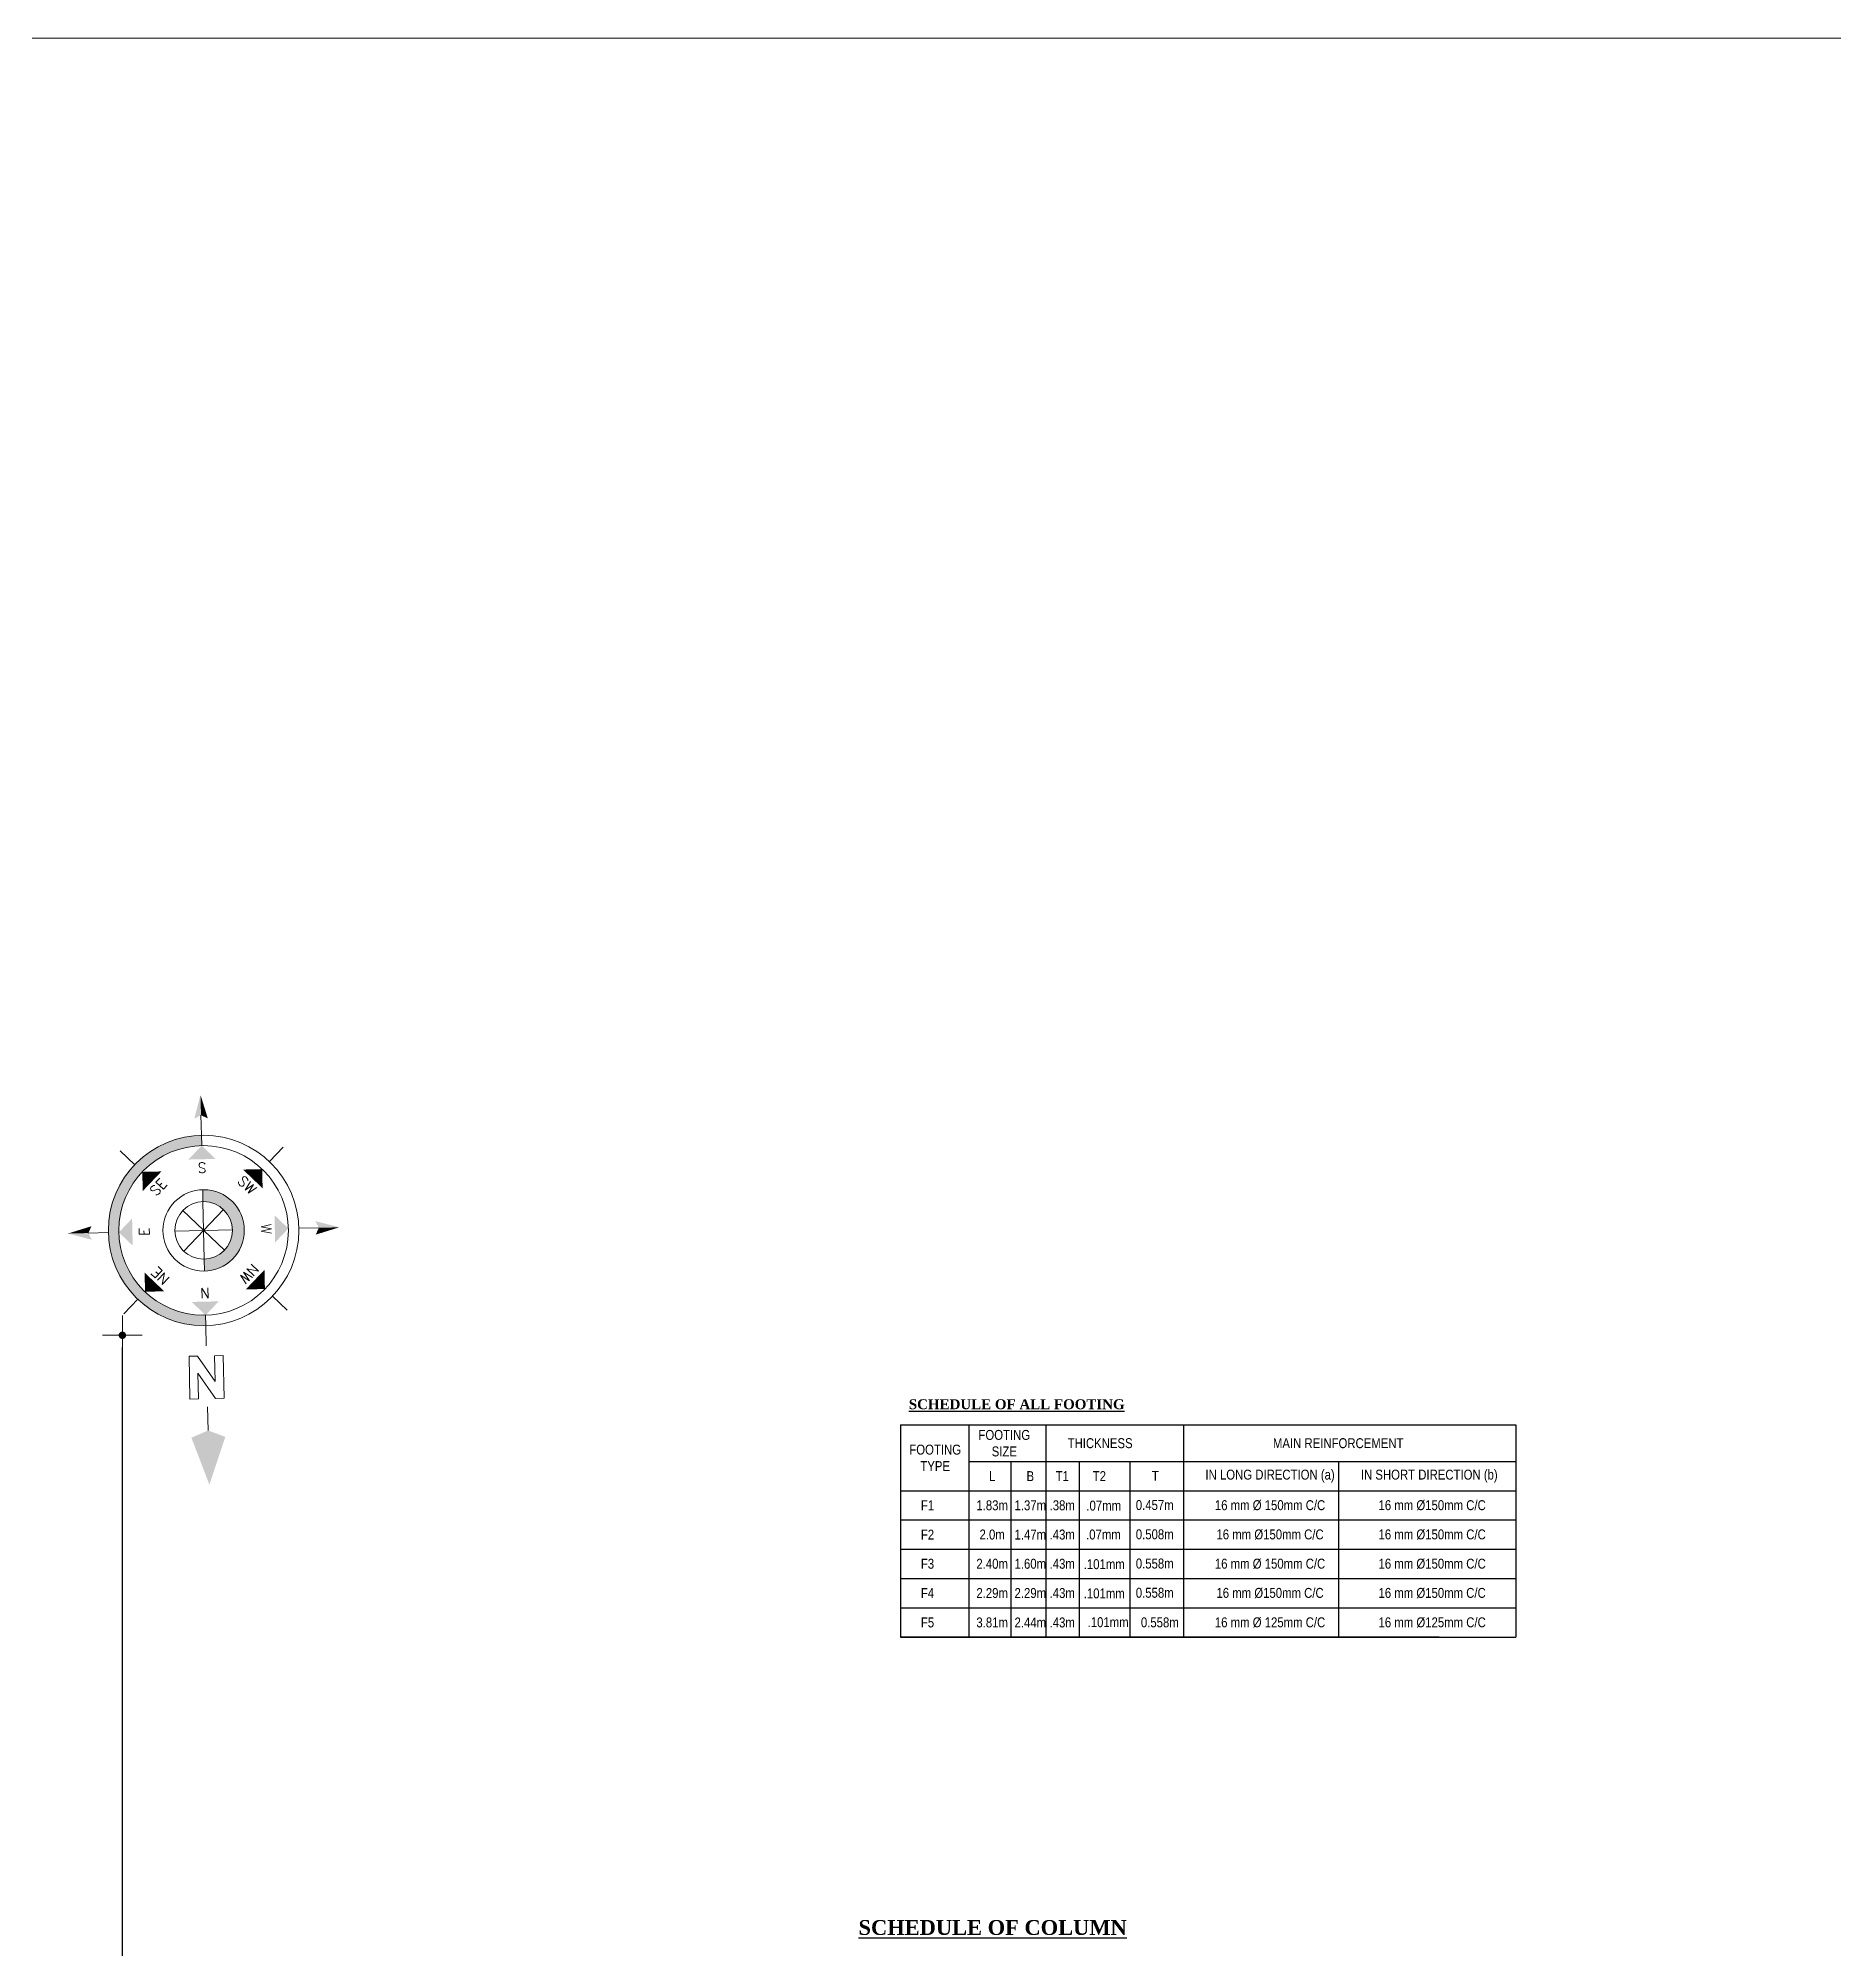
# Model space of a CAD drawing. Header units: inches. Extents: x -4010 to 92088, y -38563 to -1318.
# Drawn here: x 31084 to 31446.6, y -16279.3 to -15893.4 of the extents above; entities that cross this region are included whole.
import ezdxf
from ezdxf.enums import TextEntityAlignment as Align

# ---------------------------------------------------------------- set-up
doc = ezdxf.new("R2010")
doc.units = ezdxf.units.IN
doc.header["$MEASUREMENT"] = 0
doc.header["$PDMODE"] = 99
doc.layers.add('1-FOUNDATION DIM', color=31, linetype='Continuous', lineweight=5)
doc.layers.add('DIM', color=7, linetype='Continuous', lineweight=15)
doc.layers.add('TEX', color=7, linetype='Continuous')
doc.styles.add('ARIAL', font='arial.ttf')
doc.styles.add('ROMANS', font='romans')
doc.styles.get("Standard").update_dxf_attribs({"font": 'ARIALN.TTF'})
doc.dimstyles.new('3-8', dxfattribs={"dimscale": 1.25, "dimtxt": 6, "dimasz": 2, "dimexe": 0.18, "dimexo": 6, "dimgap": 0, "dimtad": 0, "dimdec": 0, "dimzin": 3, "dimdsep": 46, "dimlunit": 3, "dimtxsty": 'ARIAL', "dimblk": 'DD', "dimcen": 1, "dimse1": 1, "dimse2": 1, "dimclrd": 256, "dimclrt": 256, "dimadec": 0, "dimazin": 0, "dimtfac": 0.5, "dimtdec": 0, "dimtmove": 2, "dimatfit": 0, "dimfxl": 0.18, "dimtvp": 0.75, "dimfrac": 1, "dimtolj": 1, "dimtzin": 0, "dimarcsym": 0})

# ---------------------------------------------------------------- blocks, each defined once
blk = doc.blocks.new('Anno_North_J_Metric')
at = {"linetype": 'ByBlock', "lineweight": -2}
h = blk.add_hatch(color=0, dxfattribs=at)
h.paths.add_polyline_path([(-4.167, 0), (-4.679, 0, 1), (4.679, 0), (4.167, 0, -1)])
h.paths.add_polyline_path([(1.414, 0), (2, 0, 1), (-2, 0), (-1.414, 0, -1)])
at = {"color": 0, "linetype": 'ByBlock', "lineweight": -2}
for p, q in [((0, 4.679), (0, 5.667)), ((-3.308, 3.308), (-4.007, 4.007)), ((3.308, 3.308), (4.007, 4.007)), ((-1, 1), (1, -1)), ((-1, -1), (1, 1)), ((1, -1), (-1, 1)), ((1, 1), (-1, -1)), ((0, 1.414), (0, -1.414)), ((0, -1.414), (0, 1.414)), ((-4.679, 0), (-5.667, 0)), ((-4.679, 0), (-4.167, 0)), ((-1.414, 0), (-2, 0)), ((-1.414, 0), (1.414, 0)), ((1.414, 0), (-1.414, 0)), ((1.414, 0), (2, 0)), ((4.679, 0), (4.167, 0)), ((4.679, 0), (5.667, 0)), ((6.169, 0.401), (6.169, 0.821)), ((6.169, 0.821), (8.269, 0.821)), ((7.429, 0.401), (6.169, 0.401)), ((6.169, -0.439), (7.429, 0.401)), ((8.269, 0.401), (7.009, -0.439)), ((8.269, 0.821), (8.269, 0.401)), ((8.667, 0), (9.833, 0)), ((6.169, -0.859), (6.169, -0.439)), ((8.269, -0.859), (6.169, -0.859)), ((7.009, -0.439), (8.269, -0.439)), ((8.269, -0.439), (8.269, -0.859)), ((-3.308, -3.308), (-4.007, -4.007)), ((3.308, -3.308), (4.007, -4.007)), ((0, -4.679), (0, -5.667))]:
    blk.add_line(p, q, dxfattribs=at)
for radius in [4.679, 4.167, 2, 1.414]:
    blk.add_circle((0, 0), radius, dxfattribs=at)
for points in [[(-0.333, 5.5), (0, 5.667), (0, 6.667)], [(0, 6.667), (0.333, 5.5), (0, 5.667)], [(0, 4.167), (0.667, 3.5), (-0.667, 3.5)], [(-2.946, 2.946), (-2.003, 2.946), (-2.946, 2.003)], [(2.946, 2.946), (2.946, 2.003), (2.003, 2.946)], [(-6.667, 0), (-5.5, 0.333), (-5.667, 0)], [(-5.5, -0.333), (-5.667, 0), (-6.667, 0)], [(-4.167, 0), (-3.5, 0.667), (-3.5, -0.667)], [(4.167, 0), (3.5, -0.667), (3.5, 0.667)], [(12.5, 0), (10.167, 0.833), (9.833, 0)], [(9.833, 0), (10.167, -0.833), (12.5, 0)], [(-2.946, -2.946), (-2.946, -2.003), (-2.003, -2.946)], [(2.946, -2.946), (2.003, -2.946), (2.946, -2.003)], [(0, -4.167), (-0.667, -3.5), (0.667, -3.5)], [(0, -6.667), (-0.333, -5.5), (0, -5.667)], [(0.333, -5.5), (0, -5.667), (0, -6.667)]]:
    blk.add_solid(points, dxfattribs=at)
at = {"color": 0, "linetype": 'ByBlock', "lineweight": -2, "style": 'ROMANS'}
blk.add_text('W', height=0.5, dxfattribs=at).set_placement((0, 2.833), align=Align.CENTER)
for s, rotation, p in [('SW', 45, (-2.003, 2.003)), ('NW', 315, (2.003, 2.003)), ('S', 270, (-3.333, 0)), ('N', 270, (2.833, 0)), ('SE', 135, (-2, -2)), ('NE', 225, (2, -2)), ('E', 180, (0, -2.667))]:
    blk.add_text(s, height=0.5, rotation=rotation, dxfattribs=at).set_placement(p, align=Align.CENTER)
blk = doc.blocks.new('DD')
for p, q in [((0, 1.6), (0, -1.6)), ((-1.6, 0), (1.6, 0))]:
    blk.add_line(p, q)
at = {"const_width": 0.3}
blk.add_lwpolyline([(-0.15, 0, 1), (0.15, 0, 1)], format="xyb", close=True, dxfattribs=at)
blk = doc.blocks.new('*D395')
at = {"layer": '1-FOUNDATION DIM', "lineweight": -2}
blk.add_line((31101, -16506.73), (31101, -16157.73), dxfattribs=at)
at = {"layer": 'Defpoints', "color": 0}
for p in [(31002.19, -16155.23), (31101, -16155.23), (31002.19, -16509.23)]:
    blk.add_point(p, dxfattribs=at)
at = {"layer": '1-FOUNDATION DIM', "lineweight": -2, "xscale": 2.5, "yscale": 2.5, "zscale": 2.5}
for p, rotation in [((31101, -16155.23), 90), ((31101, -16509.23), 270)]:
    blk.add_blockref('DD', p, dxfattribs=dict(at, rotation=rotation))
at = {"layer": '1-FOUNDATION DIM', "insert": (31095.26, -16332.23), "char_height": 7.5, "attachment_point": 5, "rotation": 90, "style": 'ARIAL'}
blk.add_mtext('\\A1;7.76m', dxfattribs=at)

msp = doc.modelspace()

# ---------------------------------------------------------------- linework, layer by layer
at = {"layer": '1-FOUNDATION DIM'}
msp.add_lwpolyline([(28242.348, -15893.413), (37083.326, -15893.413), (37083.326, -17501.775), (28242.348, -17501.775)], close=True, dxfattribs=at)
at = {"layer": 'TEX'}
for p, q in [((31258.045, -16173.343), (31271.847, -16173.343)), ((31258.045, -16173.343), (31258.045, -16180.71)), ((31271.847, -16173.343), (31280.328, -16173.343)), ((31271.847, -16173.343), (31271.847, -16180.71)), ((31280.328, -16173.343), (31287.356, -16173.343)), ((31287.356, -16173.343), (31294.07, -16173.343)), ((31287.356, -16173.343), (31287.356, -16180.71)), ((31294.07, -16173.343), (31301.318, -16173.343)), ((31301.318, -16173.343), (31307.365, -16173.343)), ((31307.365, -16173.343), (31335.656, -16173.343)), ((31315.14, -16173.343), (31315.14, -16180.71)), ((31335.656, -16173.343), (31382.255, -16173.343)), ((31382.255, -16173.343), (31382.255, -16180.71)), ((31258.045, -16180.71), (31258.045, -16186.612)), ((31271.847, -16180.71), (31280.328, -16180.71)), ((31271.847, -16180.71), (31271.847, -16186.612)), ((31280.328, -16180.71), (31287.356, -16180.71)), ((31280.328, -16180.71), (31280.328, -16186.612)), ((31287.356, -16180.71), (31294.07, -16180.71)), ((31287.356, -16180.71), (31287.356, -16186.612)), ((31294.07, -16180.71), (31301.318, -16180.71)), ((31294.07, -16180.71), (31294.07, -16186.612)), ((31301.318, -16180.71), (31307.365, -16180.71)), ((31304.341, -16180.71), (31304.341, -16186.612)), ((31307.365, -16180.71), (31335.656, -16180.71)), ((31315.14, -16180.71), (31315.14, -16186.612)), ((31335.656, -16180.71), (31382.255, -16180.71)), ((31346.466, -16180.71), (31346.466, -16186.612)), ((31382.255, -16180.71), (31382.255, -16186.612)), ((31258.045, -16186.612), (31271.847, -16186.612)), ((31258.045, -16186.612), (31258.045, -16192.515)), ((31271.847, -16186.612), (31280.328, -16186.612)), ((31271.847, -16186.612), (31271.847, -16192.515)), ((31280.328, -16186.612), (31287.356, -16186.612)), ((31280.328, -16186.612), (31280.328, -16192.515)), ((31287.356, -16186.612), (31294.07, -16186.612)), ((31287.356, -16186.612), (31287.356, -16192.515)), ((31294.07, -16186.612), (31301.318, -16186.612)), ((31294.07, -16186.612), (31294.07, -16192.515)), ((31301.318, -16186.612), (31307.365, -16186.612)), ((31304.341, -16186.612), (31304.341, -16192.515)), ((31307.365, -16186.612), (31335.656, -16186.612)), ((31315.14, -16186.612), (31315.14, -16192.515)), ((31335.656, -16186.612), (31382.255, -16186.612)), ((31346.466, -16186.612), (31346.466, -16192.515)), ((31382.255, -16186.612), (31382.255, -16192.515)), ((31258.045, -16192.515), (31271.847, -16192.515)), ((31258.045, -16192.515), (31258.045, -16210.224)), ((31271.847, -16192.515), (31280.328, -16192.515)), ((31271.847, -16192.515), (31271.847, -16210.224)), ((31280.328, -16192.515), (31287.356, -16192.515)), ((31280.328, -16192.515), (31280.328, -16210.224)), ((31287.356, -16192.515), (31294.07, -16192.515)), ((31287.356, -16192.515), (31287.356, -16210.224)), ((31294.07, -16192.515), (31301.318, -16192.515)), ((31294.07, -16192.515), (31294.07, -16210.224)), ((31301.318, -16192.515), (31307.365, -16192.515)), ((31304.341, -16192.515), (31304.341, -16210.224)), ((31307.365, -16192.515), (31335.656, -16192.515)), ((31315.14, -16192.515), (31315.14, -16210.224)), ((31335.656, -16192.515), (31382.255, -16192.515)), ((31346.466, -16192.515), (31346.466, -16210.224)), ((31382.255, -16192.515), (31382.255, -16210.224)), ((31258.045, -16198.418), (31271.847, -16198.418)), ((31258.045, -16198.418), (31258.045, -16216.127)), ((31258.045, -16198.455), (31258.045, -16216.163)), ((31271.847, -16198.418), (31280.328, -16198.418)), ((31271.847, -16198.418), (31271.847, -16216.127)), ((31271.847, -16198.455), (31271.847, -16216.163)), ((31280.328, -16198.418), (31287.356, -16198.418)), ((31280.328, -16198.418), (31280.328, -16216.127)), ((31280.328, -16198.455), (31280.328, -16216.163)), ((31287.356, -16198.418), (31294.07, -16198.418)), ((31287.356, -16198.418), (31287.356, -16216.127)), ((31287.356, -16198.455), (31287.356, -16216.163)), ((31294.07, -16198.418), (31301.318, -16198.418)), ((31294.07, -16198.418), (31294.07, -16216.127)), ((31294.07, -16198.455), (31294.07, -16216.163)), ((31301.318, -16198.418), (31307.365, -16198.418)), ((31304.341, -16198.418), (31304.341, -16216.127)), ((31304.341, -16198.455), (31304.341, -16216.163)), ((31307.365, -16198.418), (31335.656, -16198.418)), ((31315.14, -16198.418), (31315.14, -16216.127)), ((31315.14, -16198.455), (31315.14, -16216.163)), ((31335.656, -16198.418), (31382.255, -16198.418)), ((31346.466, -16198.418), (31346.466, -16216.127)), ((31346.466, -16198.455), (31346.466, -16216.163)), ((31382.255, -16198.418), (31382.255, -16216.127)), ((31382.255, -16198.455), (31382.255, -16216.163)), ((31258.045, -16204.321), (31271.847, -16204.321)), ((31258.045, -16204.357), (31258.045, -16216.163)), ((31271.847, -16204.321), (31280.328, -16204.321)), ((31271.847, -16204.357), (31271.847, -16216.163)), ((31280.328, -16204.321), (31287.356, -16204.321)), ((31280.328, -16204.357), (31280.328, -16216.163)), ((31287.356, -16204.321), (31294.07, -16204.321)), ((31287.356, -16204.357), (31287.356, -16216.163)), ((31294.07, -16204.321), (31301.318, -16204.321)), ((31294.07, -16204.357), (31294.07, -16216.163)), ((31301.318, -16204.321), (31307.365, -16204.321)), ((31304.341, -16204.357), (31304.341, -16216.163)), ((31307.365, -16204.321), (31335.656, -16204.321)), ((31315.14, -16204.357), (31315.14, -16216.163)), ((31335.656, -16204.321), (31382.255, -16204.321)), ((31346.466, -16204.357), (31346.466, -16216.163)), ((31382.255, -16204.357), (31382.255, -16216.163)), ((31258.045, -16210.224), (31271.847, -16210.224)), ((31258.045, -16210.26), (31271.847, -16210.26)), ((31271.847, -16210.224), (31280.328, -16210.224)), ((31271.847, -16210.26), (31280.328, -16210.26)), ((31280.328, -16210.224), (31287.356, -16210.224)), ((31280.328, -16210.26), (31287.356, -16210.26)), ((31287.356, -16210.224), (31294.07, -16210.224)), ((31287.356, -16210.26), (31294.07, -16210.26)), ((31294.07, -16210.224), (31301.318, -16210.224)), ((31294.07, -16210.26), (31301.318, -16210.26)), ((31301.318, -16210.224), (31307.365, -16210.224)), ((31301.318, -16210.26), (31307.365, -16210.26)), ((31307.365, -16210.224), (31335.656, -16210.224)), ((31307.365, -16210.26), (31335.656, -16210.26)), ((31335.656, -16210.224), (31366.777, -16210.224)), ((31335.656, -16210.26), (31382.255, -16210.26)), ((31258.045, -16216.127), (31271.847, -16216.127)), ((31258.045, -16216.163), (31271.847, -16216.163)), ((31258.045, -16216.163), (31271.847, -16216.163)), ((31271.847, -16216.127), (31280.328, -16216.127)), ((31271.847, -16216.163), (31280.328, -16216.163)), ((31271.847, -16216.163), (31280.328, -16216.163)), ((31280.328, -16216.127), (31287.356, -16216.127)), ((31280.328, -16216.163), (31287.356, -16216.163)), ((31280.328, -16216.163), (31287.356, -16216.163)), ((31287.356, -16216.127), (31294.07, -16216.127)), ((31287.356, -16216.163), (31294.07, -16216.163)), ((31287.356, -16216.163), (31294.07, -16216.163)), ((31294.07, -16216.127), (31301.318, -16216.127)), ((31294.07, -16216.163), (31301.318, -16216.163)), ((31294.07, -16216.163), (31301.318, -16216.163)), ((31301.318, -16216.127), (31307.365, -16216.127)), ((31301.318, -16216.163), (31307.365, -16216.163)), ((31301.318, -16216.163), (31307.365, -16216.163)), ((31307.365, -16216.127), (31335.656, -16216.127)), ((31307.365, -16216.163), (31335.656, -16216.163)), ((31307.365, -16216.163), (31335.656, -16216.163)), ((31335.656, -16216.127), (31366.777, -16216.127)), ((31335.656, -16216.163), (31366.777, -16216.163)), ((31335.656, -16216.163), (31382.255, -16216.163))]:
    msp.add_line(p, q, dxfattribs=at)

# ---------------------------------------------------------------- block references
at = {"layer": 'DIM', "ltscale": 500000, "xscale": 4.107415312456121, "yscale": 4.107415312457306, "zscale": 4.107415327752908, "rotation": 271.309834284907}
msp.add_blockref('Anno_North_J_Metric', (31117.397, -16134.069), dxfattribs=at)

# ---------------------------------------------------------------- texts
at = {"layer": 'TEX'}
for s, insert, char_height, width, attachment_point in [('{\\fTimes New Roman|b1|i0|c0|p18;\\LSCHEDULE OF ALL FOOTING}', (31259.718, -16168.149), 2, 72.7601, 1), ('FOOTING \\PSIZE', (31278.996, -16177.026), 2, 30.87337, 5), ('FOOTING \\PTYPE', (31265.041, -16179.977), 2, 23.53059, 5), ('THICKNESS', (31298.33, -16177.026), 2, 44.51414, 5), ('MAIN REINFORCEMENT', (31346.377, -16177.026), 2, 69.83697, 5), ('{\\H1.8519x;L}', (31276.54, -16183.661), 1.08, 19.20441, 5), ('{\\H1.8519x;B}', (31284.238, -16183.661), 1.08, 14.79942, 5), ('{\\H1.8519x;T1}', (31290.679, -16183.661), 1.08, 17.63726, 5), ('T2', (31298.179, -16183.661), 2, 20.4277, 5), ('T', (31309.475, -16183.612), 2, 18.90929, 5), ('IN LONG DIRECTION (a)', (31332.627, -16183.661), 2, 38.66336, 5), ('IN SHORT DIRECTION (b)', (31364.755, -16183.661), 2, 36.42462, 5), ('{\\H1.8519x;F1}', (31263.487, -16189.564), 1.08, 26.6392, 5), ('{\\H1.852x;1.83m}', (31276.54, -16189.564), 1.08, 19.20441, 5), ('{\\H1.852x;1.37m}', (31284.238, -16189.564), 1.08, 14.79942, 5), ('{\\H1.852x;.38m}', (31290.679, -16189.564), 1.08, 17.63726, 5), ('{\\H1.852x;.07mm}', (31299.052, -16189.631), 1.08, 20.4277, 5), ('{\\H1.852x;0.457m}', (31309.352, -16189.515), 1.08, 18.90929, 5), ('16 mm %%C 150mm C/C', (31332.627, -16189.564), 2, 38.66336, 5), ('16 mm %%C150mm C/C', (31365.339, -16189.564), 2, 37.5933, 5), ('{\\H1.852x;F2}', (31263.487, -16195.467), 1.08, 26.6392, 5), ('{\\H1.852x;2.0m}', (31276.54, -16195.467), 1.08, 19.20441, 5), ('{\\H1.852x;1.47m}', (31284.238, -16195.467), 1.08, 14.79942, 5), ('{\\H1.852x;.43m}', (31290.679, -16195.467), 1.08, 17.63726, 5), ('{\\H1.852x;.07mm}', (31298.993, -16195.467), 1.08, 20.4277, 5), ('{\\H1.852x;0.508m}', (31309.352, -16195.418), 1.08, 18.90929, 5), ('16 mm %%C150mm C/C', (31332.627, -16195.467), 2, 38.66336, 5), ('16 mm %%C150mm C/C', (31365.339, -16195.467), 2, 37.5933, 5), ('{\\H1.852x;F3}', (31263.487, -16201.369), 1.08, 26.6392, 5), ('{\\H1.852x;2.40m}', (31276.54, -16201.369), 1.08, 19.20441, 5), ('{\\H1.852x;1.60m}', (31284.238, -16201.369), 1.08, 14.79942, 5), ('{\\H1.852x;.43m}', (31290.679, -16201.369), 1.08, 17.63726, 5), ('{\\H1.852x;.101mm}', (31299.156, -16201.451), 1.08, 20.4277, 5), ('{\\H1.852x;0.558m}', (31309.352, -16201.321), 1.08, 18.90929, 5), ('16 mm %%C 150mm C/C', (31332.627, -16201.369), 2, 38.66336, 5), ('16 mm %%C150mm C/C', (31365.339, -16201.369), 2, 37.5933, 5), ('16 mm %%C150mm C/C', (31332.627, -16207.272), 2, 38.66336, 5), ('16 mm %%C150mm C/C', (31365.339, -16207.272), 2, 37.5933, 5), ('{\\H1.852x;F4}', (31263.487, -16207.272), 1.08, 26.6392, 5), ('{\\H1.852x;2.29m}', (31276.54, -16207.272), 1.08, 19.20441, 5), ('{\\H1.852x;2.29m}', (31284.238, -16207.272), 1.08, 14.79942, 5), ('{\\H1.852x;.43m}', (31290.679, -16207.272), 1.08, 17.63726, 5), ('{\\H1.852x;.101mm}', (31299.156, -16207.354), 1.08, 20.4277, 5), ('{\\H1.852x;0.558m}', (31309.352, -16207.224), 1.08, 18.90929, 5), ('{\\H1.852x;F5}', (31263.487, -16213.212), 1.08, 26.6392, 5), ('{\\H1.852x;3.81m}', (31276.54, -16213.212), 1.08, 19.20441, 5), ('{\\H1.852x;2.44m}', (31284.238, -16213.212), 1.08, 14.79942, 5), ('{\\H1.852x;.43m}', (31290.679, -16213.212), 1.08, 17.63726, 5), ('{\\H1.852x;.101mm}', (31299.939, -16213.167), 1.08, 20.4277, 5), ('{\\H1.852x;0.558m}', (31310.38, -16213.2), 1.08, 18.90929, 5), ('16 mm %%C 125mm C/C', (31332.627, -16213.212), 2, 38.66336, 5), ('16 mm %%C125mm C/C', (31365.339, -16213.212), 2, 37.5933, 5), ('{\\fTimes New Roman|b1|i0|c0|p18;\\LSCHEDULE OF COLUMN}', (31249.572, -16273.275), 3, 53.91448, 1)]:
    msp.add_mtext(s, dxfattribs=dict(at, insert=insert, char_height=char_height, width=width, attachment_point=attachment_point))

# ---------------------------------------------------------------- dimensions: what is measured, and where the dimension line sits
at = {"layer": '1-FOUNDATION DIM'}
dim = msp.add_linear_dim(base=(31101.002, -16155.229), p1=(31002.187, -16509.229), p2=(31002.187, -16155.229), angle=90, text='7.76m', dimstyle='3-8', dxfattribs=at)
dim.commit()
dim.dimension.update_dxf_attribs({"geometry": '*D395', "text_midpoint": (31095.258, -16332.229)})

doc.saveas('drawing.dxf')
